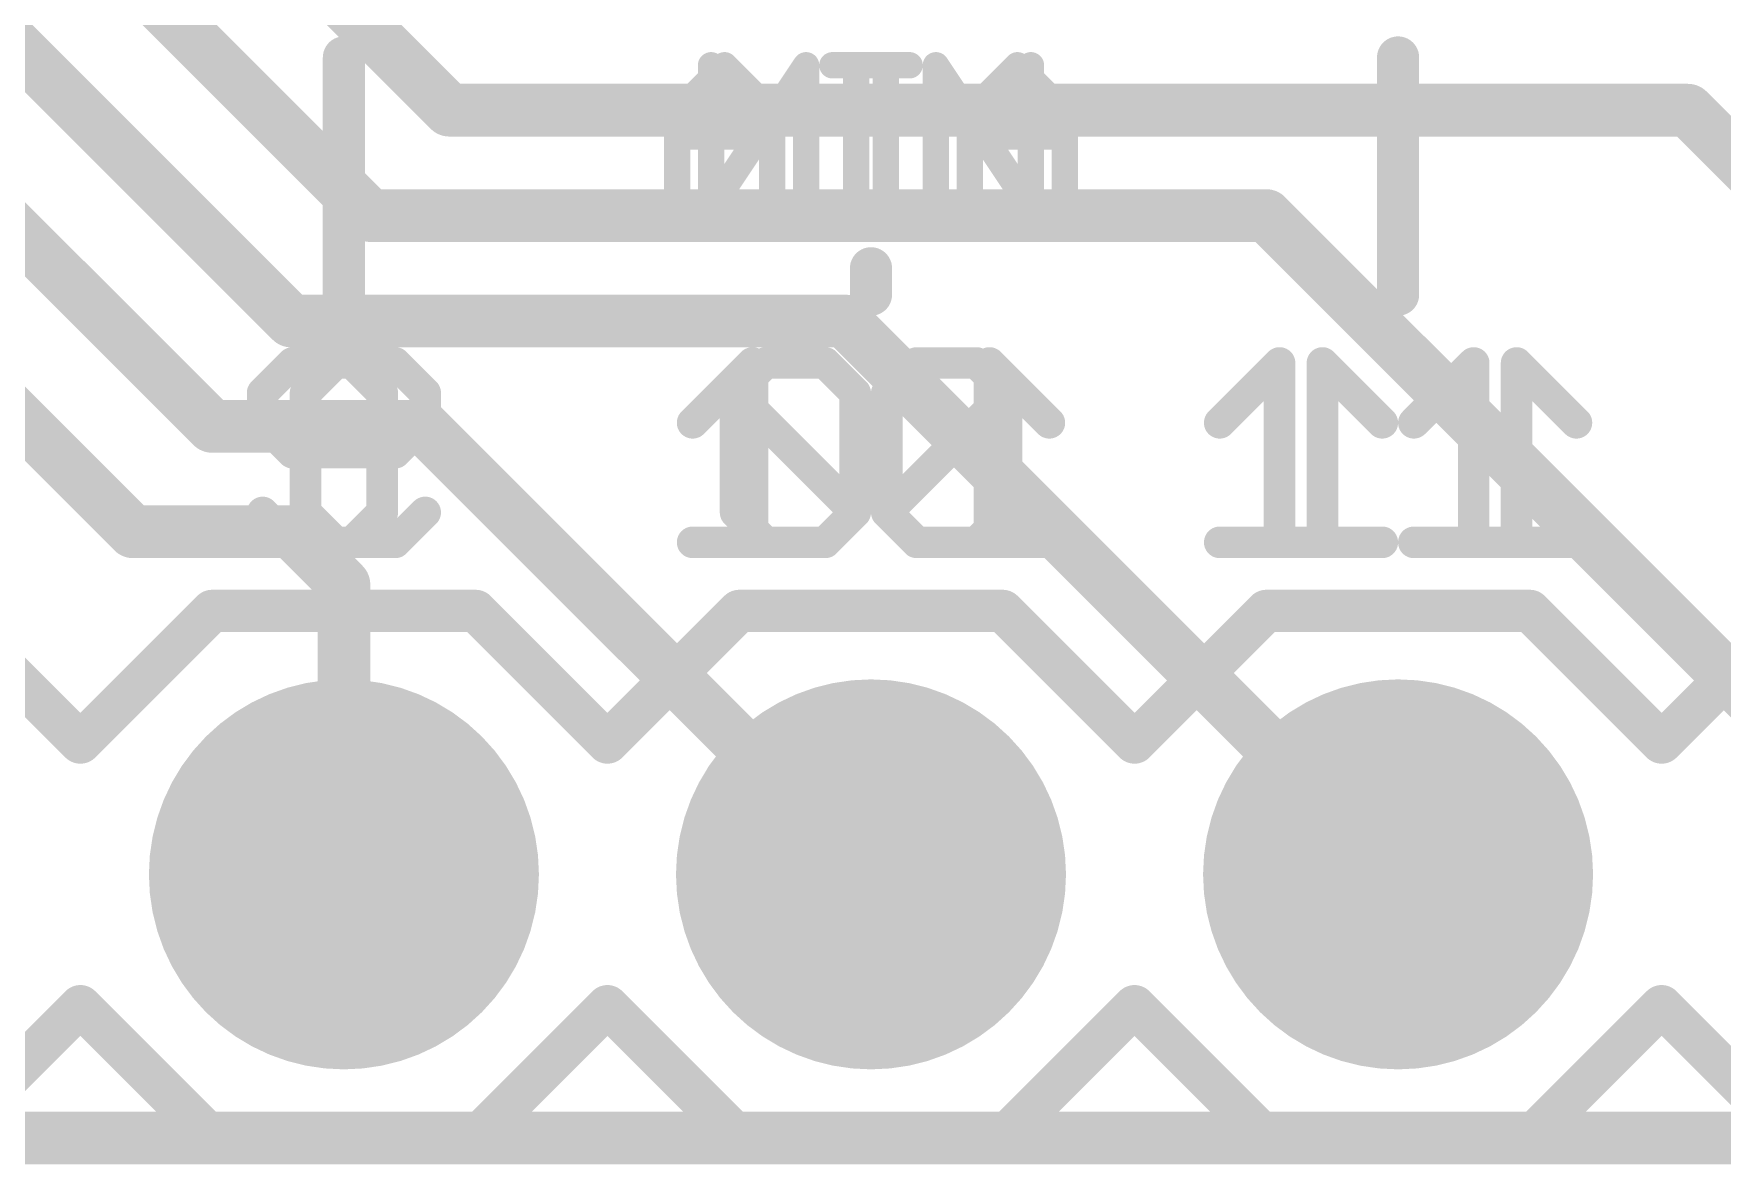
# Model space of a CAD drawing. Extents: x -38 to 87, y -12 to 48.
# Drawn here: x 36.61 to 44.74, y -0.13 to 5.32 of the extents above; entities that cross this region are included whole.
import ezdxf

# ---------------------------------------------------------------- set-up
doc = ezdxf.new("R2010")
doc.units = 0
for name, color, linetype in [('1', 12, 'CONTINUOUS'), ('16', 132, 'CONTINUOUS'), ('17', 110, 'CONTINUOUS'), ('20', 53, 'CONTINUOUS'), ('21', 41, 'CONTINUOUS'), ('22', 40, 'CONTINUOUS'), ('51', 53, 'CONTINUOUS')]:
    doc.layers.add(name, color=color, linetype=linetype)

# ---------------------------------------------------------------- blocks, each defined once
blk = doc.blocks.new('RECT')
blk.add_solid([(-0.5, -0.5), (0.5, -0.5), (-0.5, 0.5), (0.5, 0.5)])
blk = doc.blocks.new('ROUNDP')
at = {"const_width": 0.5}
blk.add_lwpolyline([(0, -0.25, 1), (0, 0.25, 1), (0, -0.25)], format="xyb", dxfattribs=at)

msp = doc.modelspace()

# ---------------------------------------------------------------- linework, layer by layer
at = {"layer": '1', "const_width": 0.254}
for points in [[(36.195, 6.477), (38.227, 4.445)], [(37.465, 6.096), (38.608, 4.953)], [(35.814, 5.969), (37.846, 3.937)], [(35.433, 5.461), (37.465, 3.429)], [(35.052, 4.953), (37.084, 2.921)], [(38.608, 4.953), (44.577, 4.953)], [(44.577, 4.953), (48.26, 1.27)], [(38.227, 4.445), (42.545, 4.445)], [(42.545, 4.445), (42.672, 4.318)], [(42.672, 4.318), (45.72, 1.27)], [(37.846, 3.937), (40.513, 3.937)], [(40.513, 3.937), (43.18, 1.27)], [(37.465, 3.429), (38.481, 3.429)], [(38.481, 3.429), (40.64, 1.27)], [(37.084, 2.921), (37.846, 2.921)], [(37.846, 2.921), (38.1, 2.667)], [(38.1, 2.667), (38.1, 1.27)], [(0, 0), (68.58, 0)]]:
    msp.add_lwpolyline(points, dxfattribs=at)
at = {"layer": '1', "const_width": 0.127}
for points in [[(38.608, 5.0165, 1), (38.608, 4.8895)], [(38.5631, 4.9081, 1), (38.6529, 4.9979)], [(44.6219, 4.9979, 1), (44.5321, 4.9081)], [(44.577, 4.8895, 1), (44.577, 5.0165)], [(38.227, 4.5085, 1), (38.227, 4.3815)], [(42.5899, 4.4899, 1), (42.5001, 4.4001)], [(42.545, 4.3815, 1), (42.545, 4.5085)], [(38.1821, 4.4001, 1), (38.2719, 4.4899)], [(42.7169, 4.3629, 1), (42.6271, 4.2731)], [(42.6271, 4.2731, 1), (42.7169, 4.3629)], [(37.846, 4.0005, 1), (37.846, 3.8735)], [(37.8011, 3.8921, 1), (37.8909, 3.9819)], [(40.5579, 3.9819, 1), (40.4681, 3.8921)], [(40.513, 3.8735, 1), (40.513, 4.0005)], [(37.465, 3.4925, 1), (37.465, 3.3655)], [(37.4201, 3.3841, 1), (37.5099, 3.4739)], [(38.5259, 3.4739, 1), (38.4361, 3.3841)], [(38.481, 3.3655, 1), (38.481, 3.4925)], [(37.084, 2.9845, 1), (37.084, 2.8575)], [(37.0391, 2.8761, 1), (37.1289, 2.9659)], [(37.8909, 2.9659, 1), (37.8011, 2.8761)], [(37.846, 2.8575, 1), (37.846, 2.9845)], [(38.1635, 2.667, 1), (38.0365, 2.667)], [(38.0551, 2.6221, 1), (38.1449, 2.7119)], [(38.0365, 1.27, 1), (38.1635, 1.27)], [(40.5951, 1.2251, 1), (40.6849, 1.3149)], [(43.1351, 1.2251, 1), (43.2249, 1.3149)]]:
    msp.add_lwpolyline(points, format="xyb", dxfattribs=at)
at = {"layer": '16', "const_width": 0.254}
msp.add_lwpolyline([(0, 0), (68.58, 0)], dxfattribs=at)
at = {"layer": '20', "const_width": 0.2032}
msp.add_lwpolyline([(6.35, 0), (62.23, 0)], dxfattribs=at)
at = {"layer": '21'}
for points, const_width in [([(38.1, 4.064), (38.1, 5.207)], 0.2032), ([(43.18, 4.064), (43.18, 5.207)], 0.2032), ([(39.7056, 4.9407), (39.9344, 5.1695)], 0.127), ([(39.9344, 5.1695), (40.1632, 4.9407)], 0.127), ([(40.454, 5.1695), (40.6828, 5.1695)], 0.127), ([(40.5684, 4.4831), (40.5684, 5.1695)], 0.127), ([(40.953, 4.4831), (40.953, 5.1695)], 0.127), ([(40.953, 5.1695), (41.4106, 4.4831)], 0.127), ([(41.4106, 4.4831), (41.4106, 5.1695)], 0.127), ([(39.7056, 4.4831), (39.7056, 4.9407)], 0.127), ([(40.1632, 4.9407), (40.1632, 4.4831)], 0.127), ([(39.7056, 4.8263), (40.1632, 4.8263)], 0.127), ([(40.454, 4.4831), (40.6828, 4.4831)], 0.127), ([(40.64, 4.064), (40.64, 4.191)], 0.2032), ([(37.8525, 3.7345), (37.7084, 3.5905)], 0.1524), ([(38.1406, 3.7345), (37.8525, 3.7345)], 0.1524), ([(38.2847, 3.5905), (38.1406, 3.7345)], 0.1524), ([(39.7807, 3.4464), (40.0688, 3.7345)], 0.1524), ([(40.0688, 3.7345), (40.0688, 2.8702)], 0.1524), ([(40.7162, 3.5905), (40.8603, 3.7345)], 0.1524), ([(40.8603, 3.7345), (41.1484, 3.7345)], 0.1524), ([(41.1484, 3.7345), (41.2924, 3.5905)], 0.1524), ([(42.3207, 3.4464), (42.6088, 3.7345)], 0.1524), ([(42.6088, 3.7345), (42.6088, 2.8702)], 0.1524), ([(43.2562, 3.4464), (43.5443, 3.7345)], 0.1524), ([(43.5443, 3.7345), (43.5443, 2.8702)], 0.1524), ([(37.7084, 3.5905), (37.7084, 3.4464)], 0.1524), ([(38.2847, 3.0143), (38.2847, 3.5905)], 0.1524), ([(40.7162, 3.0143), (40.7162, 3.5905)], 0.1524), ([(40.7162, 3.0143), (41.2924, 3.5905)], 0.1524), ([(41.2924, 3.5905), (41.2924, 3.0143)], 0.1524), ([(37.7084, 3.4464), (37.8525, 3.3024)], 0.1524), ([(37.8525, 3.3024), (38.2847, 3.3024)], 0.1524), ([(37.7084, 3.0143), (37.8525, 2.8702)], 0.1524), ([(38.1406, 2.8702), (38.2847, 3.0143)], 0.1524), ([(40.8603, 2.8702), (40.7162, 3.0143)], 0.1524), ([(41.2924, 3.0143), (41.1484, 2.8702)], 0.1524), ([(37.8525, 2.8702), (38.1406, 2.8702)], 0.1524), ([(39.7807, 2.8702), (40.3569, 2.8702)], 0.1524), ([(41.1484, 2.8702), (40.8603, 2.8702)], 0.1524), ([(42.3207, 2.8702), (42.8969, 2.8702)], 0.1524), ([(43.2562, 2.8702), (43.8324, 2.8702)], 0.1524), ([(36.195, 2.54), (36.83, 1.905)], 0.2032), ([(36.83, 1.905), (37.465, 2.54)], 0.2032), ([(37.465, 2.54), (38.735, 2.54)], 0.2032), ([(38.735, 2.54), (39.37, 1.905)], 0.2032), ([(40.005, 2.54), (39.37, 1.905)], 0.2032), ([(40.005, 2.54), (41.275, 2.54)], 0.2032), ([(41.275, 2.54), (41.91, 1.905)], 0.2032), ([(42.545, 2.54), (41.91, 1.905)], 0.2032), ([(42.545, 2.54), (43.815, 2.54)], 0.2032), ([(43.815, 2.54), (44.45, 1.905)], 0.2032), ([(45.085, 2.54), (44.45, 1.905)], 0.2032), ([(36.83, 0.635), (36.195, 0)], 0.2032), ([(37.465, 0), (36.83, 0.635)], 0.2032), ([(39.37, 0.635), (38.735, 0)], 0.2032), ([(39.37, 0.635), (40.005, 0)], 0.2032), ([(41.91, 0.635), (41.275, 0)], 0.2032), ([(41.91, 0.635), (42.545, 0)], 0.2032), ([(44.45, 0.635), (43.815, 0)], 0.2032), ([(44.45, 0.635), (45.085, 0)], 0.2032), ([(38.735, 0), (37.465, 0)], 0.2032), ([(41.275, 0), (40.005, 0)], 0.2032), ([(43.815, 0), (42.545, 0)], 0.2032)]:
    msp.add_lwpolyline(points, dxfattribs=dict(at, const_width=const_width))
for points, const_width in [([(38.1508, 5.207, 1), (38.0492, 5.207)], 0.1016), ([(43.2308, 5.207, 1), (43.1292, 5.207)], 0.1016), ([(39.9569, 5.1919, 1), (39.912, 5.147)], 0.0635), ([(39.9569, 5.147, 1), (39.912, 5.1919)], 0.0635), ([(40.454, 5.2012, 1), (40.454, 5.1377)], 0.0635), ([(40.6002, 5.1695, 1), (40.5367, 5.1695)], 0.0635), ([(40.6828, 5.1377, 1), (40.6828, 5.2012)], 0.0635), ([(40.9847, 5.1695, 1), (40.9212, 5.1695)], 0.0635), ([(40.9794, 5.1871, 1), (40.9266, 5.1519)], 0.0635), ([(41.4423, 5.1695, 1), (41.3788, 5.1695)], 0.0635), ([(39.7374, 4.9407, 1), (39.6739, 4.9407)], 0.0635), ([(39.6832, 4.9631, 1), (39.7281, 4.9182)], 0.0635), ([(40.195, 4.9407, 1), (40.1315, 4.9407)], 0.0635), ([(40.1408, 4.9182, 1), (40.1857, 4.9631)], 0.0635), ([(39.7056, 4.858, 1), (39.7056, 4.7945)], 0.0635), ([(40.1632, 4.7945, 1), (40.1632, 4.858)], 0.0635), ([(39.6739, 4.4831, 1), (39.7374, 4.4831)], 0.0635), ([(40.1315, 4.4831, 1), (40.195, 4.4831)], 0.0635), ([(40.454, 4.5149, 1), (40.454, 4.4514)], 0.0635), ([(40.5367, 4.4831, 1), (40.6002, 4.4831)], 0.0635), ([(40.6828, 4.4514, 1), (40.6828, 4.5149)], 0.0635), ([(40.9212, 4.4831, 1), (40.9847, 4.4831)], 0.0635), ([(41.3788, 4.4831, 1), (41.4423, 4.4831)], 0.0635), ([(41.3841, 4.4655, 1), (41.437, 4.5007)], 0.0635), ([(40.6908, 4.191, 1), (40.5892, 4.191)], 0.1016), ([(38.0492, 4.064, 1), (38.1508, 4.064)], 0.1016), ([(40.5892, 4.064, 1), (40.6908, 4.064)], 0.1016), ([(43.1292, 4.064, 1), (43.2308, 4.064)], 0.1016), ([(37.8525, 3.7726, 1), (37.8525, 3.6964)], 0.0762), ([(37.8794, 3.7076, 1), (37.8256, 3.7615)], 0.0762), ([(38.1676, 3.7615, 1), (38.1137, 3.7076)], 0.0762), ([(38.1406, 3.6964, 1), (38.1406, 3.7726)], 0.0762), ([(40.1069, 3.7345, 1), (40.0307, 3.7345)], 0.0762), ([(40.0957, 3.7076, 1), (40.0419, 3.7615)], 0.0762), ([(40.8603, 3.7726, 1), (40.8603, 3.6964)], 0.0762), ([(40.8872, 3.7076, 1), (40.8333, 3.7615)], 0.0762), ([(41.1753, 3.7615, 1), (41.1214, 3.7076)], 0.0762), ([(41.1484, 3.6964, 1), (41.1484, 3.7726)], 0.0762), ([(42.6469, 3.7345, 1), (42.5707, 3.7345)], 0.0762), ([(42.6357, 3.7076, 1), (42.5819, 3.7615)], 0.0762), ([(43.5824, 3.7345, 1), (43.5062, 3.7345)], 0.0762), ([(43.5713, 3.7076, 1), (43.5174, 3.7615)], 0.0762), ([(37.7465, 3.5905, 1), (37.6703, 3.5905)], 0.0762), ([(38.3228, 3.5905, 1), (38.2466, 3.5905)], 0.0762), ([(40.7543, 3.5905, 1), (40.6781, 3.5905)], 0.0762), ([(41.3305, 3.5905, 1), (41.2543, 3.5905)], 0.0762), ([(41.3194, 3.5635, 1), (41.2655, 3.6174)], 0.0762), ([(37.6815, 3.6174, 1), (37.7354, 3.5635)], 0.0762), ([(38.2577, 3.5635, 1), (38.3116, 3.6174)], 0.0762), ([(40.6893, 3.6174, 1), (40.7431, 3.5635)], 0.0762), ([(41.2655, 3.5635, 1), (41.3194, 3.6174)], 0.0762), ([(37.7354, 3.4734, 1), (37.6815, 3.4195)], 0.0762), ([(39.7537, 3.4734, 1), (39.8076, 3.4195)], 0.0762), ([(42.2937, 3.4734, 1), (42.3476, 3.4195)], 0.0762), ([(43.2293, 3.4734, 1), (43.2831, 3.4195)], 0.0762), ([(37.6703, 3.4464, 1), (37.7465, 3.4464)], 0.0762), ([(37.8525, 3.3405, 1), (37.8525, 3.2643)], 0.0762), ([(37.8256, 3.2754, 1), (37.8794, 3.3293)], 0.0762), ([(38.2847, 3.2643, 1), (38.2847, 3.3405)], 0.0762), ([(37.7354, 3.0412, 1), (37.6815, 2.9873)], 0.0762), ([(38.2466, 3.0143, 1), (38.3228, 3.0143)], 0.0762), ([(38.3116, 2.9873, 1), (38.2577, 3.0412)], 0.0762), ([(40.7431, 3.0412, 1), (40.6893, 2.9873)], 0.0762), ([(40.6893, 3.0412, 1), (40.7431, 2.9873)], 0.0762), ([(40.6781, 3.0143, 1), (40.7543, 3.0143)], 0.0762), ([(41.2543, 3.0143, 1), (41.3305, 3.0143)], 0.0762), ([(41.3194, 2.9873, 1), (41.2655, 3.0412)], 0.0762), ([(37.8525, 2.9083, 1), (37.8525, 2.8321)], 0.0762), ([(37.8256, 2.8433, 1), (37.8794, 2.8971)], 0.0762), ([(38.1137, 2.8971, 1), (38.1676, 2.8433)], 0.0762), ([(38.1406, 2.8321, 1), (38.1406, 2.9083)], 0.0762), ([(39.7807, 2.9083, 1), (39.7807, 2.8321)], 0.0762), ([(40.3569, 2.8321, 1), (40.3569, 2.9083)], 0.0762), ([(40.8603, 2.9083, 1), (40.8603, 2.8321)], 0.0762), ([(40.8333, 2.8433, 1), (40.8872, 2.8971)], 0.0762), ([(41.1214, 2.8971, 1), (41.1753, 2.8433)], 0.0762), ([(41.1484, 2.8321, 1), (41.1484, 2.9083)], 0.0762), ([(42.3207, 2.9083, 1), (42.3207, 2.8321)], 0.0762), ([(42.8969, 2.8321, 1), (42.8969, 2.9083)], 0.0762), ([(43.2562, 2.9083, 1), (43.2562, 2.8321)], 0.0762), ([(43.8324, 2.8321, 1), (43.8324, 2.9083)], 0.0762), ([(40.0307, 2.8702, 1), (40.1069, 2.8702)], 0.0762), ([(42.5707, 2.8702, 1), (42.6469, 2.8702)], 0.0762), ([(43.5062, 2.8702, 1), (43.5824, 2.8702)], 0.0762), ([(37.465, 2.5908, 1), (37.465, 2.4892)], 0.1016), ([(37.5009, 2.5041, 1), (37.4291, 2.5759)], 0.1016), ([(38.7709, 2.5759, 1), (38.6991, 2.5041)], 0.1016), ([(38.735, 2.4892, 1), (38.735, 2.5908)], 0.1016), ([(40.005, 2.5908, 1), (40.005, 2.4892)], 0.1016), ([(40.0409, 2.5041, 1), (39.9691, 2.5759)], 0.1016), ([(41.3109, 2.5759, 1), (41.2391, 2.5041)], 0.1016), ([(41.275, 2.4892, 1), (41.275, 2.5908)], 0.1016), ([(42.545, 2.5908, 1), (42.545, 2.4892)], 0.1016), ([(42.5809, 2.5041, 1), (42.5091, 2.5759)], 0.1016), ([(43.8509, 2.5759, 1), (43.7791, 2.5041)], 0.1016), ([(43.815, 2.4892, 1), (43.815, 2.5908)], 0.1016), ([(36.7941, 1.9409, 1), (36.8659, 1.8691)], 0.1016), ([(36.7941, 1.8691, 1), (36.8659, 1.9409)], 0.1016), ([(39.3341, 1.9409, 1), (39.4059, 1.8691)], 0.1016), ([(39.3341, 1.8691, 1), (39.4059, 1.9409)], 0.1016), ([(41.8741, 1.9409, 1), (41.9459, 1.8691)], 0.1016), ([(41.8741, 1.8691, 1), (41.9459, 1.9409)], 0.1016), ([(44.4141, 1.9409, 1), (44.4859, 1.8691)], 0.1016), ([(44.4141, 1.8691, 1), (44.4859, 1.9409)], 0.1016), ([(36.8659, 0.6709, 1), (36.7941, 0.5991)], 0.1016), ([(36.8659, 0.5991, 1), (36.7941, 0.6709)], 0.1016), ([(39.4059, 0.6709, 1), (39.3341, 0.5991)], 0.1016), ([(39.4059, 0.5991, 1), (39.3341, 0.6709)], 0.1016), ([(41.9459, 0.6709, 1), (41.8741, 0.5991)], 0.1016), ([(41.9459, 0.5991, 1), (41.8741, 0.6709)], 0.1016), ([(44.4859, 0.6709, 1), (44.4141, 0.5991)], 0.1016), ([(44.4859, 0.5991, 1), (44.4141, 0.6709)], 0.1016), ([(37.465, 0.0508, 1), (37.465, -0.0508)], 0.1016), ([(37.4291, -0.0359, 1), (37.5009, 0.0359)], 0.1016), ([(38.6991, 0.0359, 1), (38.7709, -0.0359)], 0.1016), ([(38.735, -0.0508, 1), (38.735, 0.0508)], 0.1016), ([(40.005, 0.0508, 1), (40.005, -0.0508)], 0.1016), ([(39.9691, -0.0359, 1), (40.0409, 0.0359)], 0.1016), ([(41.2391, 0.0359, 1), (41.3109, -0.0359)], 0.1016), ([(41.275, -0.0508, 1), (41.275, 0.0508)], 0.1016), ([(42.545, 0.0508, 1), (42.545, -0.0508)], 0.1016), ([(42.5091, -0.0359, 1), (42.5809, 0.0359)], 0.1016), ([(43.7791, 0.0359, 1), (43.8509, -0.0359)], 0.1016), ([(43.815, -0.0508, 1), (43.815, 0.0508)], 0.1016)]:
    msp.add_lwpolyline(points, format="xyb", dxfattribs=dict(at, const_width=const_width))
at = {"layer": '22'}
for points, const_width in [([(38.1, 4.064), (38.1, 5.207)], 0.2032), ([(43.18, 4.064), (43.18, 5.207)], 0.2032), ([(40.327, 5.1695), (39.8694, 4.4831)], 0.127), ([(39.8694, 4.4831), (39.8694, 5.1695)], 0.127), ([(40.327, 4.4831), (40.327, 5.1695)], 0.127), ([(40.826, 5.1695), (40.5972, 5.1695)], 0.127), ([(40.7116, 4.4831), (40.7116, 5.1695)], 0.127), ([(41.3456, 5.1695), (41.1168, 4.9407)], 0.127), ([(41.5744, 4.9407), (41.3456, 5.1695)], 0.127), ([(41.1168, 4.9407), (41.1168, 4.4831)], 0.127), ([(41.5744, 4.4831), (41.5744, 4.9407)], 0.127), ([(41.5744, 4.8263), (41.1168, 4.8263)], 0.127), ([(40.826, 4.4831), (40.5972, 4.4831)], 0.127), ([(40.64, 4.064), (40.64, 4.191)], 0.2032), ([(37.9153, 3.5905), (38.0594, 3.7345)], 0.1524), ([(38.0594, 3.7345), (38.3475, 3.7345)], 0.1524), ([(38.3475, 3.7345), (38.4916, 3.5905)], 0.1524), ([(40.1316, 3.7345), (39.9876, 3.5905)], 0.1524), ([(40.4197, 3.7345), (40.1316, 3.7345)], 0.1524), ([(40.5638, 3.5905), (40.4197, 3.7345)], 0.1524), ([(41.4993, 3.4464), (41.2112, 3.7345)], 0.1524), ([(41.2112, 3.7345), (41.2112, 2.8702)], 0.1524), ([(43.1038, 3.4464), (42.8157, 3.7345)], 0.1524), ([(42.8157, 3.7345), (42.8157, 2.8702)], 0.1524), ([(44.0393, 3.4464), (43.7512, 3.7345)], 0.1524), ([(43.7512, 3.7345), (43.7512, 2.8702)], 0.1524), ([(37.9153, 3.0143), (37.9153, 3.5905)], 0.1524), ([(38.4916, 3.5905), (38.4916, 3.4464)], 0.1524), ([(39.9876, 3.5905), (39.9876, 3.0143)], 0.1524), ([(40.5638, 3.0143), (39.9876, 3.5905)], 0.1524), ([(40.5638, 3.0143), (40.5638, 3.5905)], 0.1524), ([(38.4916, 3.4464), (38.3475, 3.3024)], 0.1524), ([(38.3475, 3.3024), (37.9153, 3.3024)], 0.1524), ([(38.0594, 2.8702), (37.9153, 3.0143)], 0.1524), ([(38.4916, 3.0143), (38.3475, 2.8702)], 0.1524), ([(39.9876, 3.0143), (40.1316, 2.8702)], 0.1524), ([(40.4197, 2.8702), (40.5638, 3.0143)], 0.1524), ([(38.3475, 2.8702), (38.0594, 2.8702)], 0.1524), ([(40.1316, 2.8702), (40.4197, 2.8702)], 0.1524), ([(41.4993, 2.8702), (40.9231, 2.8702)], 0.1524), ([(43.1038, 2.8702), (42.5276, 2.8702)], 0.1524), ([(44.0393, 2.8702), (43.4631, 2.8702)], 0.1524)]:
    msp.add_lwpolyline(points, dxfattribs=dict(at, const_width=const_width))
for points, const_width in [([(38.1508, 5.207, 1), (38.0492, 5.207)], 0.1016), ([(43.2308, 5.207, 1), (43.1292, 5.207)], 0.1016), ([(39.9012, 5.1695, 1), (39.8377, 5.1695)], 0.0635), ([(40.3588, 5.1695, 1), (40.2953, 5.1695)], 0.0635), ([(40.3534, 5.1519, 1), (40.3006, 5.1871)], 0.0635), ([(40.5972, 5.2012, 1), (40.5972, 5.1377)], 0.0635), ([(40.7433, 5.1695, 1), (40.6798, 5.1695)], 0.0635), ([(40.826, 5.1377, 1), (40.826, 5.2012)], 0.0635), ([(41.368, 5.1919, 1), (41.3231, 5.147)], 0.0635), ([(41.368, 5.147, 1), (41.3231, 5.1919)], 0.0635), ([(41.1485, 4.9407, 1), (41.085, 4.9407)], 0.0635), ([(41.0943, 4.9631, 1), (41.1392, 4.9182)], 0.0635), ([(41.6061, 4.9407, 1), (41.5426, 4.9407)], 0.0635), ([(41.5519, 4.9182, 1), (41.5968, 4.9631)], 0.0635), ([(41.1168, 4.858, 1), (41.1168, 4.7945)], 0.0635), ([(41.5744, 4.7945, 1), (41.5744, 4.858)], 0.0635), ([(39.843, 4.5007, 1), (39.8959, 4.4655)], 0.0635), ([(39.8377, 4.4831, 1), (39.9012, 4.4831)], 0.0635), ([(40.2953, 4.4831, 1), (40.3588, 4.4831)], 0.0635), ([(40.5972, 4.5149, 1), (40.5972, 4.4514)], 0.0635), ([(40.6798, 4.4831, 1), (40.7433, 4.4831)], 0.0635), ([(40.826, 4.4514, 1), (40.826, 4.5149)], 0.0635), ([(41.085, 4.4831, 1), (41.1485, 4.4831)], 0.0635), ([(41.5426, 4.4831, 1), (41.6061, 4.4831)], 0.0635), ([(40.6908, 4.191, 1), (40.5892, 4.191)], 0.1016), ([(38.0492, 4.064, 1), (38.1508, 4.064)], 0.1016), ([(40.5892, 4.064, 1), (40.6908, 4.064)], 0.1016), ([(43.1292, 4.064, 1), (43.2308, 4.064)], 0.1016), ([(38.0594, 3.7726, 1), (38.0594, 3.6964)], 0.0762), ([(38.0863, 3.7076, 1), (38.0324, 3.7615)], 0.0762), ([(38.3744, 3.7615, 1), (38.3206, 3.7076)], 0.0762), ([(38.3475, 3.6964, 1), (38.3475, 3.7726)], 0.0762), ([(40.1316, 3.7726, 1), (40.1316, 3.6964)], 0.0762), ([(40.1586, 3.7076, 1), (40.1047, 3.7615)], 0.0762), ([(40.4467, 3.7615, 1), (40.3928, 3.7076)], 0.0762), ([(40.4197, 3.6964, 1), (40.4197, 3.7726)], 0.0762), ([(41.2381, 3.7615, 1), (41.1843, 3.7076)], 0.0762), ([(41.2493, 3.7345, 1), (41.1731, 3.7345)], 0.0762), ([(42.8426, 3.7615, 1), (42.7887, 3.7076)], 0.0762), ([(42.8538, 3.7345, 1), (42.7776, 3.7345)], 0.0762), ([(43.7781, 3.7615, 1), (43.7243, 3.7076)], 0.0762), ([(43.7893, 3.7345, 1), (43.7131, 3.7345)], 0.0762), ([(37.9534, 3.5905, 1), (37.8772, 3.5905)], 0.0762), ([(38.5297, 3.5905, 1), (38.4535, 3.5905)], 0.0762), ([(40.0145, 3.6174, 1), (39.9606, 3.5635)], 0.0762), ([(40.0257, 3.5905, 1), (39.9495, 3.5905)], 0.0762), ([(40.6019, 3.5905, 1), (40.5257, 3.5905)], 0.0762), ([(37.8884, 3.6174, 1), (37.9423, 3.5635)], 0.0762), ([(38.4646, 3.5635, 1), (38.5185, 3.6174)], 0.0762), ([(39.9606, 3.6174, 1), (40.0145, 3.5635)], 0.0762), ([(40.5369, 3.5635, 1), (40.5907, 3.6174)], 0.0762), ([(38.5185, 3.4195, 1), (38.4646, 3.4734)], 0.0762), ([(41.4724, 3.4195, 1), (41.5263, 3.4734)], 0.0762), ([(43.0769, 3.4195, 1), (43.1307, 3.4734)], 0.0762), ([(44.0124, 3.4195, 1), (44.0663, 3.4734)], 0.0762), ([(38.4535, 3.4464, 1), (38.5297, 3.4464)], 0.0762), ([(37.9153, 3.3405, 1), (37.9153, 3.2643)], 0.0762), ([(38.3206, 3.3293, 1), (38.3744, 3.2754)], 0.0762), ([(38.3475, 3.2643, 1), (38.3475, 3.3405)], 0.0762), ([(37.9423, 3.0412, 1), (37.8884, 2.9873)], 0.0762), ([(37.8772, 3.0143, 1), (37.9534, 3.0143)], 0.0762), ([(38.5185, 2.9873, 1), (38.4646, 3.0412)], 0.0762), ([(40.0145, 3.0412, 1), (39.9606, 2.9873)], 0.0762), ([(39.9495, 3.0143, 1), (40.0257, 3.0143)], 0.0762), ([(40.5257, 3.0143, 1), (40.6019, 3.0143)], 0.0762), ([(40.5907, 2.9873, 1), (40.5369, 3.0412)], 0.0762), ([(40.5369, 2.9873, 1), (40.5907, 3.0412)], 0.0762), ([(38.0594, 2.9083, 1), (38.0594, 2.8321)], 0.0762), ([(38.0324, 2.8433, 1), (38.0863, 2.8971)], 0.0762), ([(38.3206, 2.8971, 1), (38.3744, 2.8433)], 0.0762), ([(38.3475, 2.8321, 1), (38.3475, 2.9083)], 0.0762), ([(40.1316, 2.9083, 1), (40.1316, 2.8321)], 0.0762), ([(40.1047, 2.8433, 1), (40.1586, 2.8971)], 0.0762), ([(40.3928, 2.8971, 1), (40.4467, 2.8433)], 0.0762), ([(40.4197, 2.8321, 1), (40.4197, 2.9083)], 0.0762), ([(40.9231, 2.9083, 1), (40.9231, 2.8321)], 0.0762), ([(41.4993, 2.8321, 1), (41.4993, 2.9083)], 0.0762), ([(42.5276, 2.9083, 1), (42.5276, 2.8321)], 0.0762), ([(43.1038, 2.8321, 1), (43.1038, 2.9083)], 0.0762), ([(43.4631, 2.9083, 1), (43.4631, 2.8321)], 0.0762), ([(44.0393, 2.8321, 1), (44.0393, 2.9083)], 0.0762), ([(41.1731, 2.8702, 1), (41.2493, 2.8702)], 0.0762), ([(42.7776, 2.8702, 1), (42.8538, 2.8702)], 0.0762), ([(43.7131, 2.8702, 1), (43.7893, 2.8702)], 0.0762)]:
    msp.add_lwpolyline(points, format="xyb", dxfattribs=dict(at, const_width=const_width))

# ---------------------------------------------------------------- block references
at = {"layer": '17', "xscale": 1.8796, "yscale": 1.8796, "rotation": 90}
for p in [(38.1, 1.27), (38.1, 1.27), (40.64, 1.27), (40.64, 1.27), (43.18, 1.27), (43.18, 1.27)]:
    msp.add_blockref('ROUNDP', p, dxfattribs=at)
at = {"layer": '51', "xscale": 0.508, "yscale": 0.508}
for p in [(38.1, 1.27), (40.64, 1.27), (43.18, 1.27)]:
    msp.add_blockref('RECT', p, dxfattribs=at)

doc.saveas('drawing.dxf')
